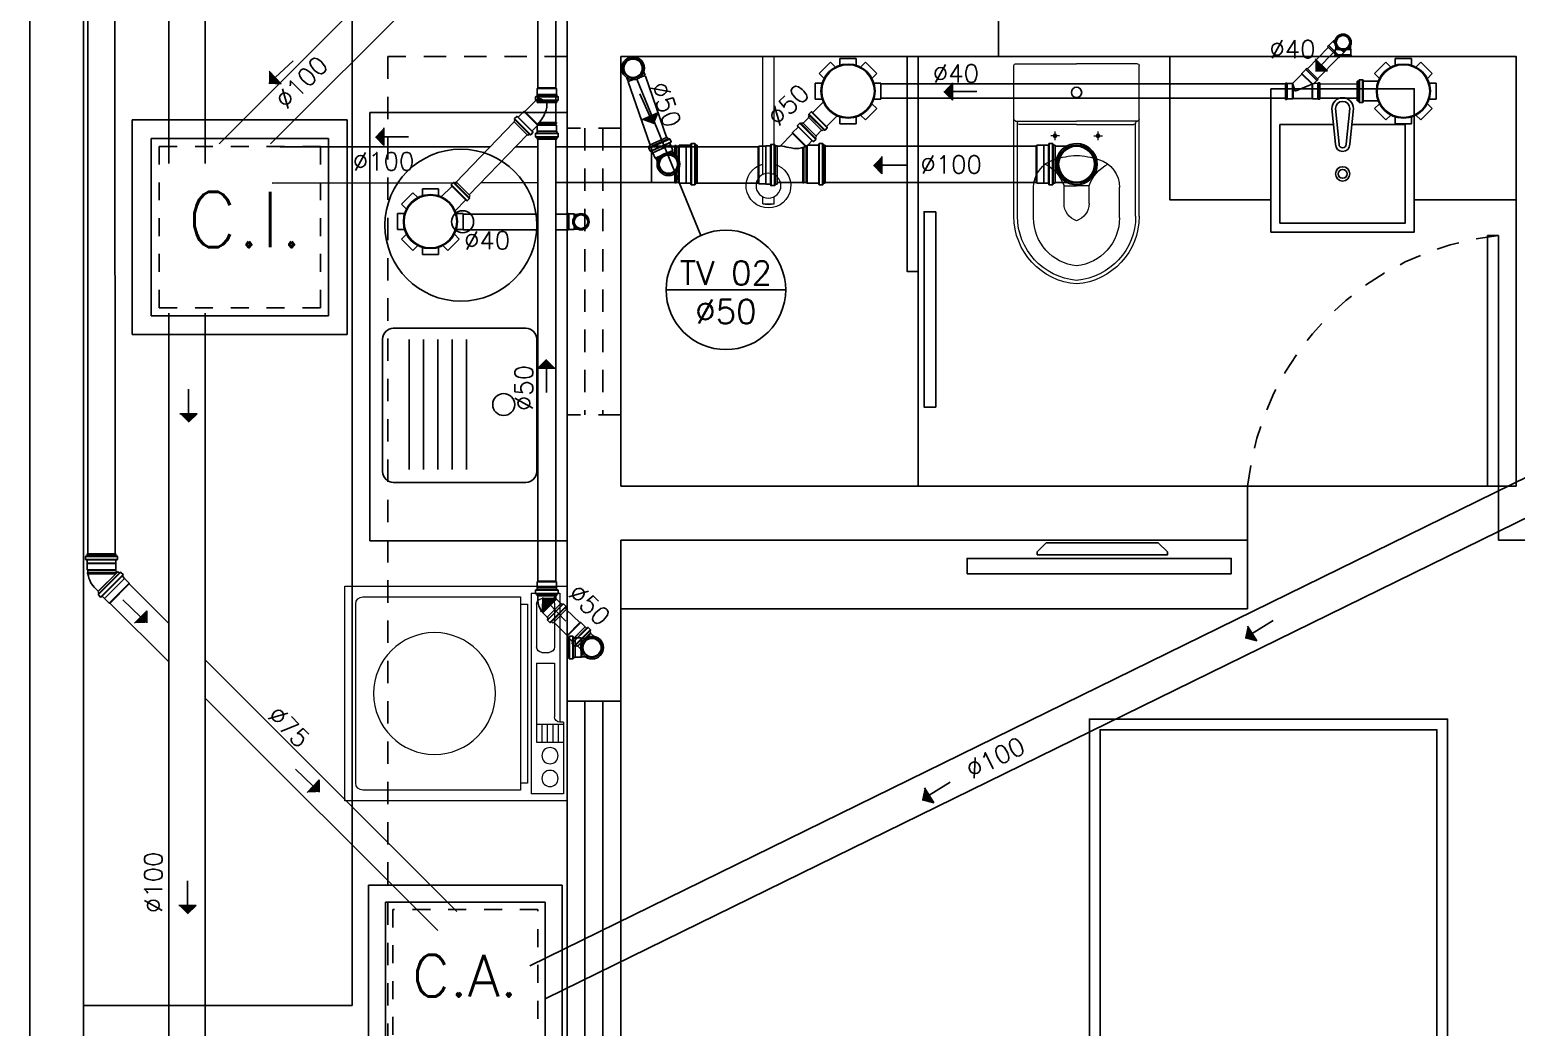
# Model space of a CAD drawing. Header units: millimetres. Extents: x 2993 to 6523, y 1057 to 2221.
# Drawn here: x 3042.14 to 3050.44, y 1153.4 to 1158.97 of the extents above; entities that cross this region are included whole.
import ezdxf
from ezdxf.enums import TextEntityAlignment as Align

# ---------------------------------------------------------------- set-up
doc = ezdxf.new("R2010")
doc.units = ezdxf.units.MM
doc.linetypes.add('HIDDEN', pattern=[0.375, 0.25, -0.125])
doc.linetypes.add('HIDDEN2', pattern=[0.1875, 0.125, -0.0625])
for name, color, linetype in [('AR-MOB', 252, 'Continuous'), ('COTAS01', 7, 'Continuous'), ('Esgoto', 5, 'ByLayer'), ('ESPECIFICAÇÃO02', 7, 'Continuous'), ('HIDRA', 4, 'Continuous'), ('HIDROGRAFIA', 4, 'Continuous'), ('MOB', 251, 'Continuous'), ('Texto-Tubos', 7, 'Continuous'), ('TigreCad', 3, 'Continuous'), ('Tinterno', 9, 'Continuous')]:
    doc.layers.add(name, color=color, linetype=linetype)
doc.layers.add('E-Lay-9', color=9, linetype='Continuous', lineweight=9)
doc.styles.add('ADITIVOCAD', font='ROMANS.shx')
doc.styles.add('R80', font='simplex.shx', dxfattribs={"height": 12})
doc.styles.get("Standard").update_dxf_attribs({"font": 'arial.ttf'})
doc.styles.add('TCTUBOS-TXT', font='txt.shx')

# ---------------------------------------------------------------- blocks, each defined once
blk = doc.blocks.new('A$C656368A0')
at = {"layer": 'COTAS01', "color": 8}
for p, q in [((0, 1.1964), (0, 0)), ((0, 1.1964), (0.5505, 1.1964)), ((0.1097, 0.997), (0.1097, 0.6345)), ((0.1497, 0.997), (0.1497, 0.6345)), ((0.1897, 0.997), (0.1897, 0.6345)), ((0.2298, 0.997), (0.2298, 0.6345)), ((0.2698, 0.997), (0.2698, 0.6345)), ((0, 0), (0.5505, 0))]:
    blk.add_line(p, q, dxfattribs=at)
for centre in [(0.3736, 0.8158), (0.2591, 0.3053)]:
    blk.add_circle(centre, 0.0307, dxfattribs=at)
at = {"layer": 'ESPECIFICAÇÃO02', "color": 8}
blk.add_lwpolyline([(0.4658, 0.6329, -0.414214), (0.4357, 0.6029), (0.0655, 0.6029, -0.414214), (0.0354, 0.6329), (0.0354, 1.0032, -0.414214), (0.0655, 1.0332), (0.4357, 1.0332, -0.414214), (0.4658, 1.0032)], format="xyb", close=True, dxfattribs=at)
blk.add_circle((0.2541, 0.3149), 0.212, dxfattribs=at)
blk = doc.blocks.new('Maquina de Lavar')
at = {"layer": 'E-Lay-9', "color": 8}
for p, q in [((0.3, 0), (-0.3, 0)), ((-0.3, 0), (-0.3, -0.62)), ((-0.08, -0.01), (-0.28, -0.01)), ((-0.28, -0.01), (-0.28, -0.1)), ((-0.1357, -0.085), (-0.1357, -0.01)), ((-0.0857, -0.025), (-0.1357, -0.025)), ((-0.0857, -0.04), (-0.1357, -0.04)), ((-0.0857, -0.085), (-0.0857, -0.01)), ((-0.08, -0.01), (-0.08, -0.02)), ((0.28, -0.02), (-0.08, -0.02)), ((0.085, -0.035), (-0.065, -0.035)), ((0.085, -0.085), (0.085, -0.035)), ((0.25, -0.035), (0.13, -0.035)), ((0.28, -0.1), (0.28, -0.02)), ((0.3, -0.62), (0.3, 0)), ((-0.0857, -0.055), (-0.1357, -0.055)), ((-0.0857, -0.07), (-0.1357, -0.07)), ((0.115, -0.07), (0.115, -0.05)), ((0.265, -0.07), (0.265, -0.05)), ((0.28, -0.1), (-0.28, -0.1)), ((0.25, -0.11), (-0.25, -0.11)), ((-0.25, -0.11), (-0.25, -0.13)), ((0.085, -0.085), (-0.1357, -0.085)), ((0.25, -0.085), (0.13, -0.085)), ((0.25, -0.13), (0.25, -0.11)), ((0.27, -0.13), (-0.27, -0.13)), ((-0.27, -0.13), (-0.27, -0.57)), ((0.27, -0.57), (0.27, -0.13)), ((-0.3, -0.62), (0.3, -0.62)), ((-0.25, -0.59), (0.25, -0.59))]:
    blk.add_line(p, q, dxfattribs=at)
for centre, radius in [((-0.2372, -0.0475), 0.0227), ((-0.1735, -0.0475), 0.0227), ((0, -0.37), 0.1701)]:
    blk.add_circle(centre, radius, dxfattribs=at)
for centre, radius, start, end in [((-0.065, -0.02), 0.015, 180, 270), ((0.13, -0.05), 0.015, 90, 180), ((0.25, -0.05), 0.015, 360, 90), ((0.13, -0.07), 0.015, 180, 270), ((0.25, -0.07), 0.015, 270, 360), ((-0.25, -0.57), 0.02, 180, 270), ((0.25, -0.57), 0.02, 270, 360)]:
    blk.add_arc(centre, radius, start, end, dxfattribs=at)
blk = doc.blocks.new('vaso-s')
at = {"color": 8}
for start, end in [(0, 180), (180, 0)]:
    blk.add_arc((0.08, 0), 0.0143, start, end, dxfattribs=at)
at = {"layer": 'E-Lay-9', "color": 8}
for p, q in [((0, 0.17), (0, 0)), ((0.4256, 0.175), (0.005, 0.175)), ((0.16, 0.17), (0.16, 0.17)), ((0.16, 0.17), (0.16, 0)), ((0.4256, 0.165), (0.165, 0.165)), ((0.17, 0), (0.17, 0.16)), ((0.4306, 0.12), (0.3459, 0.12)), ((0.2134, 0.06), (0.1891, 0.06)), ((0.2013, 0.0479), (0.2013, 0.0722)), ((0.3406, 0.035), (0.3406, 0)), ((0.3906, 0.035), (0.3406, 0.035)), ((0, -0.17), (0, 0)), ((0.16, -0.17), (0.16, 0)), ((0.17, 0), (0.17, -0.1601)), ((0.3406, -0.035), (0.3406, 0)), ((0.3906, -0.035), (0.3406, -0.035)), ((0.2134, -0.06), (0.1891, -0.06)), ((0.2013, -0.0479), (0.2013, -0.0722)), ((0.4306, -0.12), (0.3459, -0.12)), ((0.4256, -0.165), (0.165, -0.165)), ((0.4256, -0.175), (0.005, -0.175)), ((0.16, -0.17), (0.16, -0.17))]:
    blk.add_line(p, q, dxfattribs=at)
for centre in [(0.2013, 0.06), (0.2013, -0.06)]:
    blk.add_circle(centre, 0.005, dxfattribs=at)
for centre, radius, start, end in [((0.005, 0.17), 0.005, 90, 180), ((0.155, 0.17), 0.005, 0, 90), ((0.165, 0.17), 0.00495, 180, 270), ((0.4256, -0.015), 0.19, 4.5281, 90), ((0.165, 0.16), 0.00495, 0, 90), ((0.4256, -0.015), 0.18, 4.7802, 90), ((0.3459, 0.0375), 0.0825, 90, 163.0355), ((0.3754, 0.1358), 0.1066, 206.9395, 250.9647), ((0.4306, -0.015), 0.135, 6.3794, 90), ((0.518, -0.015), 0.2624, 163.0355, 176.7233), ((0.3906, -0.015), 0.05, 17.4576, 90), ((0.518, 0.015), 0.2624, 183.2767, 196.9645), ((0.3754, -0.1358), 0.1066, 109.0353, 153.0605), ((0.3906, 0.015), 0.05, 270, 342.5424), ((0.4256, 0.015), 0.19, 270, 355.4719), ((0.4256, 0.015), 0.18, 270, 355.2198), ((0.4306, 0.015), 0.135, 270, 353.6206), ((0.3459, -0.0375), 0.0825, 196.9645, 270), ((0.165, -0.17), 0.00495, 90, 180), ((0.165, -0.1601), 0.00495, 270, 0), ((0.005, -0.17), 0.005, 180, 270), ((0.155, -0.17), 0.005, 270, 0)]:
    blk.add_arc(centre, radius, start, end, dxfattribs=at)
blk = doc.blocks.new('Chuveiro')
at = {"layer": 'E-Lay-9', "color": 8}
for p, q in [((-0.0311, 0.0156), (-0.3604, 0.0156)), ((0.0509, 0.0156), (0.0311, 0.0156)), ((0.0509, 0.0156), (0.0509, -0.0156)), ((-0.0311, -0.0156), (-0.3604, -0.0156)), ((0.0509, -0.0156), (0.0311, -0.0156))]:
    blk.add_line(p, q, dxfattribs=at)
blk.add_circle((0, 0), 0.0348, dxfattribs=at)
for centre, radius, start, end in [((0, 0), 0.0624, 194.4775, 165.5225), ((0.0093, 0), 0.0444, 339.4266, 20.5734)]:
    blk.add_arc(centre, radius, start, end, dxfattribs=at)
blk = doc.blocks.new('CUBA QUADRADA-flat-4-flat-1')
at = {"layer": 'MOB'}
blk.add_lwpolyline([(0, -0.2), (0.4, -0.2), (0.4, 0.2), (0, 0.2)], close=True, dxfattribs=at)
blk.add_lwpolyline([(0.1, -0.0255), (0.1, -0.175), (0.375, -0.175), (0.375, 0.175), (0.1, 0.175), (0.1, 0.0255)], dxfattribs=at)
for points in [[(0.155, -0.02), (0.055, -0.03, -1), (0.055, 0.03), (0.155, 0.02, -1)], [(0.155, -0.01), (0.055, -0.02, -1), (0.055, 0.02), (0.155, 0.01, -1)]]:
    blk.add_lwpolyline(points, format="xyb", close=True, dxfattribs=at)
for radius in [0.02, 0.0125]:
    blk.add_circle((0.2375, 0), radius, dxfattribs=at)
blk = doc.blocks.new('inp_cx')
for p, q in [((40, 40), (-40, 40)), ((-40, 40), (-40, -40)), ((40, -40), (40, 40)), ((-40, -40), (40, -40))]:
    blk.add_line(p, q)
at = {"color": 1, "linetype": 'Continuous', "ltscale": 0.5}
for p, q in [((33, 33), (-33, 33)), ((-33, 33), (-33, -33)), ((33, -33), (33, 33)), ((-33, -33), (33, -33))]:
    blk.add_line(p, q, dxfattribs=at)
at = {"color": 1, "linetype": 'HIDDEN', "ltscale": 0.5}
for p, q in [((30, 30), (-30, 30)), ((-30, 30), (-30, -30)), ((30, -30), (30, 30)), ((-30, -30), (30, -30))]:
    blk.add_line(p, q, dxfattribs=at)
at = {"style": 'R80'}
blk.add_text('C.I.', height=20.592, dxfattribs=at).set_placement((-19.56, -7.5))
blk = doc.blocks.new('27150012p')
at = {"layer": 'TigreCad'}
for p, q in [((-22.5, 91.5), (-22.5, 72.1)), ((-22.5, 91.5), (22.5, 91.5)), ((22.5, 91.5), (22.5, 72.1)), ((-80.6, 48.8), (-48.8, 80.6)), ((-80.6, 48.8), (-66.9, 35.1)), ((-48.8, 80.6), (-35.1, 66.9)), ((48.8, 80.6), (35.1, 66.9)), ((48.8, 80.6), (80.6, 48.8)), ((80.6, 48.8), (66.9, 35.1)), ((-91.5, -22.5), (-91.5, 22.5)), ((-91.5, 22.5), (-72.1, 22.5)), ((111.4, 27.4), (70.4, 27.4)), ((112.7, 30.9), (112.4, 28.3)), ((122.4, 31.8), (113.7, 31.8)), ((113.7, 30.8), (113.7, -30.8)), ((122.4, 30.8), (122.4, -30.8)), ((123.4, 31.1), (124.2, 28.1)), ((129.5, 27.4), (125.1, 27.4)), ((129.5, 27.4), (129.5, -27.4)), ((-91.5, -22.5), (-72.1, -22.5)), ((-80.6, -48.8), (-66.9, -35.1)), ((80.6, -48.8), (66.9, -35.1)), ((111.4, -27.4), (70.4, -27.4)), ((112.7, -30.9), (112.4, -28.3)), ((122.4, -31.8), (113.7, -31.8)), ((123.4, -31.1), (124.2, -28.1)), ((129.5, -27.4), (125.1, -27.4)), ((-48.8, -80.6), (-80.6, -48.8)), ((-48.8, -80.6), (-35.1, -66.9)), ((-22.5, -91.5), (-22.5, -72.1)), ((22.5, -91.5), (22.5, -72.1)), ((48.8, -80.6), (35.1, -66.9)), ((80.6, -48.8), (48.8, -80.6)), ((22.5, -91.5), (-22.5, -91.5))]:
    blk.add_line(p, q, dxfattribs=at)
blk.add_circle((0, 0), 75.5, dxfattribs=at)
for centre, start, end in [((111.4, 28.4), 270, 355), ((113.7, 30.8), 90, 175), ((122.4, 30.8), 15, 90), ((125.1, 28.4), 195, 270), ((111.4, -28.4), 5, 90), ((113.7, -30.8), 185, 270), ((122.4, -30.8), 270, 345), ((125.1, -28.4), 90, 165)]:
    blk.add_arc(centre, 1, start, end, dxfattribs=at)
at = {"layer": 'Tinterno'}
for p, q in [((112.4, 27.4), (112.4, -27.4)), ((124.4, 27.4), (124.4, -27.4))]:
    blk.add_line(p, q, dxfattribs=at)
blk.add_circle((0, 0), 73.5, dxfattribs=at)
blk = doc.blocks.new('j9n100s')
at = {"layer": 'TigreCad'}
for p, q in [((27.3, 50.8), (60, 50.8)), ((27.3, -50.8), (60, -50.8))]:
    blk.add_line(p, q, dxfattribs=at)
blk.add_circle((0, 0), 53.2, dxfattribs=at)
for start, end in [(61.785, 298.215), (298.215, 61.785)]:
    blk.add_arc((0, 0), 57.7, start, end, dxfattribs=at)
at = {"layer": 'Tinterno'}
blk.add_line((60, -50.8), (60, 50.8), dxfattribs=at)
blk.add_circle((0, 0), 51, dxfattribs=at)
blk = doc.blocks.new('26277469p')
at = {"layer": 'TigreCad'}
for p, q in [((78, 50.8), (6, 50.8)), ((78, 50.8), (78.1, 52.3)), ((78, -46.9), (78, 50.8)), ((78.1, -46.9), (78.1, 52.3)), ((81.1, 52.3), (78.1, 52.3)), ((81.1, -47.9), (81.1, 52.3)), ((81.2, 50.8), (81.1, 52.3)), ((81.2, -48), (81.2, 50.8)), ((87.4, 50.8), (81.2, 50.8)), ((89.8, 53.2), (87.4, 50.8)), ((89.8, -51.8), (89.8, 53.2)), ((121.7, 53.2), (89.8, 53.2)), ((122.9, 56.7), (122.7, 54.2)), ((133.3, 57.6), (123.9, 57.6)), ((123.9, 56.6), (123.9, -56.7)), ((133.3, 56.6), (133.3, -56.7)), ((134.3, 56.9), (135.1, 54)), ((140.5, 53.2), (136.1, 53.2)), ((140.5, 53.2), (140.5, -53.3)), ((14.9, -50.8), (6, -50.8)), ((49.6, -85.4), (14.9, -50.8)), ((49.6, -88.3), (87.3, -50.5)), ((106.9, -63.4), (63.4, -106.9)), ((113.6, -70.1), (70.1, -113.6)), ((116.2, -77.5), (77.5, -116.2)), ((103.4, -64.8), (93.6, -55)), ((121.7, -53.3), (94.3, -53.3)), ((106.8, -63.1), (104.8, -64.8)), ((114.4, -69.4), (108.2, -63.2)), ((114.5, -70.6), (113, -73.3)), ((116.2, -77.5), (113.1, -74.5)), ((122.9, -56.7), (122.7, -54.2)), ((133.3, -57.7), (123.9, -57.7)), ((134.3, -56.9), (135.1, -54)), ((140.5, -53.3), (136.1, -53.3)), ((49.6, -88.3), (49.6, -85.4)), ((64.8, -103.4), (49.6, -88.3)), ((63.1, -106.8), (64.8, -104.8)), ((69.4, -114.4), (63.2, -108.2)), ((70.6, -114.5), (73.3, -113)), ((77.5, -116.2), (74.5, -113.1))]:
    blk.add_line(p, q, dxfattribs=at)
blk.add_lwpolyline([(15.8, -51.2, -0.013476), (38.9, -47.1, -0.106485), (67.2, -44.2, -0.09207), (93.5, -53.8, -0.112954)], format="xyb", dxfattribs=at)
for centre, start, end in [((121.7, 54.2), 270, 355), ((123.9, 56.6), 90, 175), ((133.3, 56.6), 15, 90), ((136.1, 54.2), 195, 270), ((14.9, -51.8), 34.2682, 90), ((94.3, -54.3), 90, 225), ((104.1, -64.1), 225, 310), ((107.4, -63.9), 45, 130), ((113.8, -73.8), 150, 225), ((113.6, -70.1), 330, 45), ((121.7, -54.3), 5, 90), ((123.9, -56.7), 185, 270), ((133.3, -56.7), 270, 345), ((136.1, -54.3), 90, 165), ((63.9, -107.4), 140, 225), ((64.1, -104.1), 320, 45), ((70.1, -113.6), 225, 300), ((73.8, -113.8), 45, 120)]:
    blk.add_arc(centre, 1, start, end, dxfattribs=at)
at = {"layer": 'Tinterno'}
for p, q in [((6, 50.8), (6, -50.8)), ((87.4, -50.6), (87.4, 50.8)), ((122.6, 53.2), (122.6, -53.3)), ((135.3, 53.2), (135.3, -53.3)), ((85.3, -49.6), (49.6, -85.4)), ((104.1, -65.4), (65.4, -104.1)), ((112.6, -73.9), (73.9, -112.6))]:
    blk.add_line(p, q, dxfattribs=at)
blk = doc.blocks.new('11031030p')
at = {"layer": 'TigreCad'}
for p, q in [((0, -53.3), (0, 53.2)), ((0, 53.2), (4.4, 53.2)), ((6.2, 56.9), (5.4, 54)), ((7.2, 57.6), (16.6, 57.6)), ((7.2, -56.7), (7.2, 56.6)), ((16.6, -56.7), (16.6, 56.6)), ((17.6, 56.7), (17.8, 54.2)), ((18.8, 53.2), (30.9, 53.2)), ((30.9, 53.2), (31.2, 53)), ((50.9, 53), (31.2, 53)), ((50.9, 53), (53.1, 50.8)), ((53.1, -50.8), (53.1, 50.8)), ((0, -53.3), (4.4, -53.3)), ((6.2, -56.9), (5.4, -54)), ((7.2, -57.7), (16.6, -57.7)), ((17.6, -56.7), (17.8, -54.2)), ((18.8, -53.3), (30.9, -53.3)), ((30.9, -53.3), (31.2, -53)), ((31.2, -53), (50.9, -53)), ((50.9, -53), (53.1, -50.8))]:
    blk.add_line(p, q, dxfattribs=at)
for centre, start, end in [((4.4, 54.2), 270, 345), ((7.2, 56.6), 90, 165), ((16.6, 56.6), 5, 90), ((18.8, 54.2), 185, 270), ((4.4, -54.2), 15, 90), ((7.2, -56.7), 195, 270), ((16.6, -56.7), 270, 355), ((18.8, -54.2), 90, 175)]:
    blk.add_arc(centre, 1, start, end, dxfattribs=at)
at = {"layer": 'Tinterno'}
for p, q in [((5.2, -53.3), (5.2, 53.2)), ((17.9, -53.3), (17.9, 53.2)), ((30.9, 53.2), (30.9, -53.3)), ((31.2, 53), (31.2, -53)), ((50.9, 53), (50.9, -53))]:
    blk.add_line(p, q, dxfattribs=at)
blk = doc.blocks.new('trn1050s')
at = {"layer": 'TigreCad'}
for p, q in [((-80.4, -53.3), (-80.4, 53.3)), ((-80.4, 53.3), (-76, 53.3)), ((-74.2, 56.9), (-75, 54)), ((-73.2, 57.7), (-63.8, 57.7)), ((-73.2, -56.6), (-73.2, 56.7)), ((-63.8, -56.6), (-63.8, 56.7)), ((-62.8, 56.7), (-62.6, 54.2)), ((-61.6, 53.3), (-49.5, 53.3)), ((-49.5, -53.3), (-49.5, 53.3)), ((-49.5, 53.3), (-49.2, 53)), ((-49.2, 53), (-29.5, 53)), ((-29.5, 53), (-29.5, 11.9)), ((-29.5, 53), (-27.3, 50.8)), ((-27.3, 50.8), (-21.1, 50.8)), ((-21.1, 50.8), (-21, 52.3)), ((-21, 52.3), (-21, 23.9)), ((-21, 52.3), (-18, 52.3)), ((-18, 52.3), (-18, 26.2)), ((-17.9, 50.8), (-18, 52.3)), ((-17.9, 50.8), (47.6, 50.8)), ((-29.5, -53), (-29.5, -11.9)), ((-21, -52.3), (-21, -23.9)), ((-18, -52.3), (-18, -26.2)), ((-80.4, -53.3), (-76, -53.3)), ((-74.2, -56.9), (-75, -54)), ((-73.2, -57.6), (-63.8, -57.6)), ((-62.8, -56.7), (-62.6, -54.2)), ((-61.6, -53.3), (-49.5, -53.3)), ((-49.5, -53.3), (-49.2, -53)), ((-49.2, -53), (-29.5, -53)), ((-29.5, -53), (-27.3, -50.8)), ((-27.3, -50.8), (-21.1, -50.8)), ((-21.1, -50.8), (-21, -52.3)), ((-21, -52.3), (-18, -52.3)), ((-17.9, -50.8), (-18, -52.3)), ((-17.9, -50.8), (47.6, -50.8))]:
    blk.add_line(p, q, dxfattribs=at)
for radius in [31.8, 25.6]:
    blk.add_circle((0, 0), radius, dxfattribs=at)
for centre, start, end in [((-76, 54.2), 270, 345), ((-73.2, 56.7), 90, 165), ((-63.8, 56.7), 5, 90), ((-61.6, 54.2), 185, 270), ((-76, -54.2), 15, 90), ((-73.2, -56.6), 195, 270), ((-63.8, -56.6), 270, 355), ((-61.6, -54.2), 90, 175)]:
    blk.add_arc(centre, 1, start, end, dxfattribs=at)
at = {"layer": 'Tinterno'}
for p, q in [((-75.2, -53.3), (-75.2, 53.3)), ((-62.5, -53.3), (-62.5, 53.3)), ((-49.2, -53), (-49.2, 53)), ((-27.3, 50.8), (-27.3, 16.3)), ((-21.1, 50.8), (-21.1, 23.8)), ((-17.9, 50.8), (-17.9, 26.3)), ((47.6, -50.8), (47.6, 50.8)), ((-27.3, -50.8), (-27.3, -16.3)), ((-21.1, -50.8), (-21.1, -23.8)), ((-17.9, -50.8), (-17.9, -26.3))]:
    blk.add_line(p, q, dxfattribs=at)
blk.add_circle((0, 0), 27.3, dxfattribs=at)
blk = doc.blocks.new('j9n50d')
at = {"layer": 'TigreCad'}
for p, q in [((28.5, 25.4), (0, 25.4)), ((30.3, 27.2), (28.5, 25.4)), ((30.3, -27.1), (30.3, 27.2)), ((47.1, 27.2), (30.3, 27.2)), ((47.3, 27.4), (47.1, 27.2)), ((47.1, -27.1), (47.1, 27.2)), ((51.9, 27.4), (47.3, 27.4)), ((53.2, 30.9), (52.9, 28.3)), ((53.4, 30.8), (53.4, -30.8)), ((62.9, 31.8), (54.2, 31.8)), ((62.9, 30.8), (62.9, -30.8)), ((63.9, 31.1), (64.7, 28.1)), ((70, 27.4), (65.6, 27.4)), ((70, 27.4), (70, -27.4)), ((28.5, -25.3), (0, -25.3)), ((30.3, -27.1), (28.5, -25.3)), ((47.1, -27.1), (30.3, -27.1)), ((47.3, -27.4), (47.1, -27.1)), ((51.9, -27.4), (47.3, -27.4)), ((53.2, -30.9), (52.9, -28.3)), ((62.9, -31.8), (54.2, -31.8)), ((63.9, -31.1), (64.7, -28.1)), ((70, -27.4), (65.6, -27.4))]:
    blk.add_line(p, q, dxfattribs=at)
for centre, radius, start, end in [((0, 0), 25.4, 90, 270), ((51.9, 28.4), 1, 270, 355), ((54.2, 30.8), 1, 90, 175), ((62.9, 30.8), 1, 15, 90), ((65.6, 28.4), 1, 195, 270), ((51.9, -28.4), 1, 5, 90), ((54.2, -30.8), 1, 185, 270), ((62.9, -30.8), 1, 270, 345), ((65.6, -28.4), 1, 90, 165)]:
    blk.add_arc(centre, radius, start, end, dxfattribs=at)
at = {"layer": 'Tinterno'}
for p, q in [((28.5, -25.3), (28.5, 25.4)), ((47.3, -27.4), (47.3, 27.4)), ((52.9, 27.4), (52.9, -27.4)), ((64.9, 27.4), (64.9, -27.4))]:
    blk.add_line(p, q, dxfattribs=at)
blk = doc.blocks.new('j9n50s')
at = {"layer": 'TigreCad'}
for p, q in [((19.2, 25.4), (30.3, 25.4)), ((19.2, -25.4), (30.3, -25.4))]:
    blk.add_line(p, q, dxfattribs=at)
for radius in [31.8, 27.4]:
    blk.add_circle((0, 0), radius, dxfattribs=at)
at = {"layer": 'Tinterno'}
for p, q in [((30.3, 25.4), (30.3, 9.7)), ((30.3, -9.7), (30.3, -25.4))]:
    blk.add_line(p, q, dxfattribs=at)
blk.add_circle((0, 0), 25.6, dxfattribs=at)
blk = doc.blocks.new('26276942p')
at = {"layer": 'TigreCad'}
for p, q in [((55.7, 25.3), (-17.5, 25.3)), ((55.7, 25.3), (55.8, 26.8)), ((55.7, 25.3), (55.7, -22.7)), ((58.7, 26.8), (55.8, 26.8)), ((58.9, 25.3), (58.7, 26.8)), ((58.9, 25.3), (58.9, -25.3)), ((61.5, 25.3), (58.9, 25.3)), ((63.3, 27.1), (61.5, 25.3)), ((63.3, -26.1), (63.3, 27.1)), ((80.1, 27.1), (63.3, 27.1)), ((80.3, 27.3), (80.1, 27.1)), ((80.3, -27.4), (80.3, 27.3)), ((84.9, 27.3), (80.3, 27.3)), ((86.2, 30.9), (85.9, 28.3)), ((86.4, 30.8), (86.4, -30.8)), ((95.9, 31.8), (87.2, 31.8)), ((95.9, 30.8), (95.9, -30.8)), ((96.9, 31.1), (97.7, 28.1)), ((103, 27.3), (98.6, 27.3)), ((103, 27.3), (103, -27.4)), ((-11.1, -25.3), (-17.5, -25.3)), ((25.5, -61.4), (-10.1, -25.8)), ((25.5, -64.2), (63.5, -26.3)), ((82.9, -39.3), (39.3, -82.9)), ((58.9, -25.3), (55.7, -22.7)), ((79.4, -40.7), (67.5, -28.9)), ((80.1, -27.1), (68.2, -27.1)), ((80.3, -27.4), (80.1, -27.1)), ((84.9, -27.4), (80.3, -27.4)), ((82.8, -39.1), (80.7, -40.8)), ((90.3, -45.3), (84.1, -39.1)), ((86.2, -30.9), (85.9, -28.3)), ((95.9, -31.8), (87.2, -31.8)), ((96.9, -31.1), (97.7, -28.1)), ((103, -27.4), (98.6, -27.4)), ((25.5, -64.2), (25.5, -61.4)), ((40.7, -79.4), (25.5, -64.2)), ((39.1, -82.8), (40.8, -80.7)), ((88.6, -49.9), (49.9, -88.6)), ((92.2, -53.5), (53.5, -92.2)), ((90.5, -46.5), (88.9, -49.2)), ((92.2, -53.5), (89.1, -50.4)), ((45.3, -90.3), (39.1, -84.1)), ((46.5, -90.5), (49.2, -88.9)), ((53.5, -92.2), (50.4, -89.1))]:
    blk.add_line(p, q, dxfattribs=at)
for points in [[(0.6, -1.3, -0.153495), (4.7, 0.2, -0.085604), (21.8, -2.1, -0.043194), (39.4, -9.3, -0.022416), (55.7, -20.8, -0.009739)], [(-11.3, -25.3, -0.086386), (-9.5, -16.9, -0.063763), (-4.1, -7.1, -0.026182), (0.6, -1.3, -0.049941)], [(58.9, -23.3, -0.003371), (61.2, -25.2, -0.009739), (67.2, -28.1, -0.042942)]]:
    blk.add_lwpolyline(points, format="xyb", dxfattribs=at)
for centre, radius, start, end in [((84.9, 28.3), 1, 270, 355), ((87.2, 30.8), 1, 90, 175), ((95.9, 30.8), 1, 15, 90), ((98.6, 28.3), 1, 195, 270), ((-11.1, -26.8), 1.5, 45, 90), ((68.2, -28.1), 1, 90, 225), ((80.1, -40), 1, 225, 310), ((83.4, -39.8), 1, 45, 130), ((84.9, -28.4), 1, 5, 90), ((87.2, -30.8), 1, 185, 270), ((95.9, -30.8), 1, 270, 345), ((98.6, -28.4), 1, 90, 165), ((39.8, -83.4), 1, 140, 225), ((40, -80.1), 1, 320, 45), ((89.8, -49.7), 1, 150, 225), ((89.6, -46), 1, 330, 45), ((46, -89.6), 1, 225, 300), ((49.7, -89.8), 1, 45, 120)]:
    blk.add_arc(centre, radius, start, end, dxfattribs=at)
at = {"layer": 'Tinterno'}
for p, q in [((-17.5, 25.3), (-17.5, -25.3)), ((55.8, 26.8), (55.8, -22.8)), ((58.7, 26.8), (58.7, -25.2)), ((61.5, -25.3), (61.5, 25.3)), ((80.1, -27.1), (80.1, 27.1)), ((85.9, 27.3), (85.9, -27.4)), ((97.9, 27.3), (97.9, -27.4)), ((61.6, -25.4), (25.5, -61.4)), ((80, -41.4), (41.4, -80)), ((89.6, -46), (46, -89.6))]:
    blk.add_line(p, q, dxfattribs=at)
blk = doc.blocks.new('j4n50p')
at = {"layer": 'TigreCad'}
for p, q in [((-23.7, 12.2), (-32.5, 3.4)), ((3.3, 25.3), (3.4, 26.8)), ((6.3, 26.8), (3.4, 26.8)), ((3.4, 26.8), (3.4, -29.6)), ((6.5, 25.3), (6.3, 26.8)), ((6.3, 26.8), (6.3, -26.7)), ((9.1, 25.3), (6.5, 25.3)), ((10.9, 27.1), (9.1, 25.3)), ((27.7, 27.1), (10.9, 27.1)), ((10.9, 27.1), (10.9, -27.2)), ((27.9, 27.3), (27.7, 27.1)), ((32.5, 27.3), (27.9, 27.3)), ((33.8, 30.9), (33.5, 28.3)), ((34, 30.8), (34, -30.8)), ((43.5, 31.8), (34.8, 31.8)), ((43.5, 30.8), (43.5, -30.8)), ((44.5, 31.1), (45.3, 28.1)), ((50.6, 27.3), (46.2, 27.3)), ((50.6, 27.3), (50.6, -27.4)), ((3.4, -29.6), (3.3, -32.4)), ((6.3, -26.7), (3.4, -29.6)), ((9.1, -26.8), (3.4, -32.5)), ((6.3, -26.7), (6.5, -29.4)), ((10.9, -27.2), (10.5, -26.8)), ((27.7, -27.2), (10.9, -27.2)), ((27.9, -27.4), (27.7, -27.2)), ((32.5, -27.4), (27.9, -27.4)), ((33.8, -30.9), (33.5, -28.3)), ((43.5, -31.8), (34.8, -31.8)), ((44.5, -31.1), (45.3, -28.1)), ((50.6, -27.4), (46.2, -27.4))]:
    blk.add_line(p, q, dxfattribs=at)
for centre, radius, start, end in [((9.5, -21.6), 47.3, 97.6023, 134.5558), ((32.5, 28.3), 1, 270, 355), ((34.8, 30.8), 1, 90, 175), ((43.5, 30.8), 1, 15, 90), ((46.2, 28.3), 1, 195, 270), ((9.8, -27.5), 1, 45, 135), ((32.5, -28.4), 1, 5, 90), ((34.8, -30.8), 1, 185, 270), ((43.5, -30.8), 1, 270, 345), ((46.2, -28.4), 1, 90, 165)]:
    blk.add_arc(centre, radius, start, end, dxfattribs=at)
at = {"layer": 'Tinterno'}
for p, q in [((3.4, -32.5), (-32.5, 3.4)), ((3.3, 25.3), (3.3, -32.4)), ((6.5, 25.3), (6.5, -29.4)), ((9.1, 25.3), (9.1, -26.8)), ((27.7, 27.1), (27.7, -27.2)), ((27.9, 27.3), (27.9, -27.4)), ((33.5, 27.3), (33.5, -27.4)), ((45.5, 27.3), (45.5, -27.4))]:
    blk.add_line(p, q, dxfattribs=at)
blk = doc.blocks.new('11030602p')
at = {"layer": 'TigreCad'}
for p, q in [((0, 27.3), (4.4, 27.3)), ((0, -27.3), (0, 27.3)), ((6.1, 31.1), (5.3, 28.1)), ((7.1, 31.8), (15.8, 31.8)), ((7.1, -30.8), (7.1, 30.8)), ((15.8, -30.8), (15.8, 30.8)), ((16.8, 30.9), (17.1, 28.3)), ((18.1, 27.3), (22.7, 27.3)), ((22.7, 27.3), (23, 27.1)), ((39.7, 27.1), (23, 27.1)), ((39.7, 27.1), (41.5, 25.3)), ((41.5, -25.4), (41.5, 25.3)), ((0, -27.3), (4.4, -27.3)), ((6.1, -31.1), (5.3, -28.1)), ((7.1, -31.8), (15.8, -31.8)), ((16.8, -30.9), (17.1, -28.3)), ((18.1, -27.3), (22.7, -27.3)), ((22.7, -27.3), (23, -27.1)), ((39.7, -27.1), (23, -27.1)), ((39.7, -27.1), (41.5, -25.4))]:
    blk.add_line(p, q, dxfattribs=at)
for centre, start, end in [((4.4, 28.4), 270, 345), ((7.1, 30.8), 90, 165), ((15.8, 30.8), 5, 90), ((18.1, 28.4), 185, 270), ((4.4, -28.3), 15, 90), ((7.1, -30.8), 195, 270), ((15.8, -30.8), 270, 355), ((18.1, -28.3), 90, 175)]:
    blk.add_arc(centre, 1, start, end, dxfattribs=at)
at = {"layer": 'Tinterno'}
for p, q in [((5.1, -27.3), (5.1, 27.3)), ((17.1, -27.3), (17.1, 27.3)), ((22.7, 27.3), (22.7, -27.3)), ((23, -27.1), (23, 27.1)), ((39.7, 27.1), (39.7, -27.1))]:
    blk.add_line(p, q, dxfattribs=at)
blk = doc.blocks.new('Adh_Afn')
blk.add_line((-0.25, 0), (0.25, 0))
blk.add_circle((0, 0), 0.25)
at = {"flags": 8}
for tag, p in [('$AF', (0, 0.0703)), ('$DIAM', (0, -0.0909))]:
    blk.add_attdef(tag, text='', height=0.1, dxfattribs=at).set_placement(p, align=Align.MIDDLE)
blk = doc.blocks.new('_cxareia')
for p, q in [((40, 40), (-40, 40)), ((-40, 40), (-40, -40)), ((40, -40), (40, 40)), ((-40, -40), (40, -40))]:
    blk.add_line(p, q)
at = {"color": 1, "linetype": 'Continuous', "ltscale": 0.5}
for p, q in [((33, 33), (-33, 33)), ((-33, 33), (-33, -33)), ((33, -33), (33, 33)), ((-33, -33), (33, -33))]:
    blk.add_line(p, q, dxfattribs=at)
at = {"color": 1, "linetype": 'HIDDEN', "ltscale": 0.5}
for p, q in [((30, 30), (-30, 30)), ((-30, 30), (-30, -30)), ((30, -30), (30, 30)), ((-30, -30), (30, -30))]:
    blk.add_line(p, q, dxfattribs=at)
at = {"style": 'R80'}
blk.add_text('C.A.', height=17.28, dxfattribs=at).set_placement((-21.97, -6.06))
blk = doc.blocks.new('seta completa')
at = {"layer": 'HIDRA'}
blk.add_hatch(color=256, dxfattribs=at).paths.add_polyline_path([(3287.0612, 1108.0059), (3287.0377, 1107.9816), (3287.0612, 1107.9573)])
for p, q in [((3287.0377, 1107.9816), (3287.0612, 1107.9573)), ((3287.0612, 1107.9573), (3287.0612, 1108.0059)), ((3287.0612, 1107.9816), (3287.1298, 1107.9816))]:
    blk.add_line(p, q, dxfattribs=at)
blk = doc.blocks.new('j9n40s')
at = {"layer": 'TigreCad'}
for p, q in [((9.8, 20.6), (17.8, 20.6)), ((19, 21.8), (17.8, 20.6)), ((17.8, 20.6), (17.8, 14.3)), ((19, 12.6), (19, 21.8)), ((34, 21.8), (19, 21.8)), ((35, 22.8), (34, 21.8)), ((39, 22.8), (35, 22.8)), ((35, 22.8), (35, -22.8)), ((39, 22.8), (39, -22.8)), ((9.8, -20.6), (17.8, -20.6)), ((17.8, -20.6), (17.8, -14.3)), ((19, -21.8), (17.8, -20.6)), ((19, -12.6), (19, -21.8)), ((34, -21.8), (19, -21.8)), ((35, -22.8), (34, -21.8)), ((39, -22.8), (35, -22.8))]:
    blk.add_line(p, q, dxfattribs=at)
for radius in [22.8, 20]:
    blk.add_circle((0, 0), radius, dxfattribs=at)
at = {"layer": 'Tinterno'}
blk.add_line((34, 21.8), (34, -21.8), dxfattribs=at)
blk.add_circle((0, 0), 18.8, dxfattribs=at)
blk = doc.blocks.new('j9n40d')
at = {"layer": 'TigreCad'}
for p, q in [((0, 20.6), (9.8, 20.6)), ((9.8, 20.6), (17.8, 20.6)), ((19, 21.8), (17.8, 20.6)), ((34, 21.8), (19, 21.8)), ((19, -21.8), (19, 21.8)), ((35, 22.8), (34, 21.8)), ((35, 22.8), (35, -22.8)), ((39, 22.8), (35, 22.8)), ((39, 22.8), (39, -22.8)), ((0, -20.6), (9.8, -20.6)), ((9.8, -20.6), (17.8, -20.6)), ((19, -21.8), (17.8, -20.6)), ((34, -21.8), (19, -21.8)), ((35, -22.8), (34, -21.8)), ((39, -22.8), (35, -22.8))]:
    blk.add_line(p, q, dxfattribs=at)
for radius, start, end in [(22.8, 64.6232, 295.3768), (20.6, 90, 270)]:
    blk.add_arc((0, 0), radius, start, end, dxfattribs=at)
at = {"layer": 'Tinterno'}
for p, q in [((17.8, 20.6), (17.8, -20.6)), ((34, 21.8), (34, -21.8))]:
    blk.add_line(p, q, dxfattribs=at)
blk.add_arc((0, 0), 21.8, 70.9009, 289.0991, dxfattribs=at)
blk = doc.blocks.new('27710409p')
at = {"layer": 'TigreCad'}
for p, q in [((-27.1, 22.8), (-27.1, -22.8)), ((-27.1, 22.8), (-23.1, 22.8)), ((-23.1, 22.8), (-23.1, -22.8)), ((-23.1, 22.8), (-22.1, 21.8)), ((-22.1, 21.8), (-7.1, 21.8)), ((-7.1, 21.8), (-7.1, -20.7)), ((-7.1, 21.8), (-5.9, 20.6)), ((-5.9, 20.6), (47.2, 20.6)), ((48.4, 21.8), (47.2, 20.6)), ((48.4, 21.8), (48.4, -20)), ((63.4, 21.8), (48.4, 21.8)), ((64.4, 22.8), (63.4, 21.8)), ((64.4, 22.8), (64.4, -22.8)), ((68.4, 22.8), (64.4, 22.8)), ((68.4, 22.8), (68.4, -22.8)), ((-27.1, -22.8), (-23.1, -22.8)), ((-23.1, -22.8), (-22.1, -21.8)), ((-22.1, -21.8), (-8.2, -21.8)), ((-7.5, -21.9), (0, 0)), ((18.8, -47.9), (-6.7, -22.4)), ((54.1, -22.4), (0, 0)), ((18.8, -49.6), (48.4, -20)), ((29.4, -61.7), (61.7, -29.4)), ((32.2, -64.5), (64.5, -32.2)), ((60.2, -29.4), (54.3, -23.5)), ((63.4, -21.8), (55, -21.8)), ((61.7, -29.4), (60.2, -29.4)), ((64.5, -32.2), (61.7, -29.4)), ((64.4, -22.8), (63.4, -21.8)), ((68.4, -22.8), (64.4, -22.8)), ((18.8, -49.6), (18.8, -47.9)), ((29.4, -60.2), (18.8, -49.6)), ((29.4, -61.7), (29.4, -60.2)), ((32.2, -64.5), (29.4, -61.7))]:
    blk.add_line(p, q, dxfattribs=at)
for centre, radius, start, end in [((-8.2, -23.8), 2, 45, 90), ((55, -22.8), 1, 90, 225)]:
    blk.add_arc(centre, radius, start, end, dxfattribs=at)
at = {"layer": 'Tinterno'}
for p, q in [((-22.1, 21.8), (-22.1, -21.8)), ((-5.9, 20.6), (-5.9, -17.2)), ((47.2, 20.6), (47.2, -19.5)), ((63.4, 21.8), (63.4, -21.8)), ((18.8, -47.9), (47.2, -19.5)), ((29.4, -60.2), (60.2, -29.4))]:
    blk.add_line(p, q, dxfattribs=at)
blk = doc.blocks.new('j4n75p')
at = {"layer": 'TigreCad'}
for p, q in [((43.4, 40.7), (43.7, 43.4)), ((53.4, 44.3), (44.7, 44.3)), ((44.7, 43.3), (44.7, -43.3)), ((53.4, 43.3), (53.4, -43.3)), ((55.2, 40.5), (54.4, 43.6)), ((-34.8, 18.6), (-44.2, 9.2)), ((4.4, 37.8), (4.5, 39.2)), ((7.4, 39.2), (4.5, 39.2)), ((4.5, 39.2), (4.5, -39.4)), ((7.6, 37.8), (7.4, 39.2)), ((7.4, 39.2), (7.4, -40.3)), ((14.2, 37.8), (7.6, 37.8)), ((16, 39.6), (14.2, 37.8)), ((33.7, 39.6), (16, 39.6)), ((16, 39.6), (16, -39.6)), ((34, 39.8), (33.7, 39.6)), ((33.7, 39.6), (33.7, -39.6)), ((42.4, 39.8), (34, 39.8)), ((60.7, 39.8), (56.1, 39.8)), ((60.7, 39.8), (60.7, -39.8)), ((14.2, -39.2), (9.2, -44.2)), ((16, -39.6), (15.6, -39.2)), ((33.7, -39.6), (16, -39.6)), ((34, -39.8), (33.7, -39.6)), ((42.4, -39.8), (34, -39.8)), ((43.4, -40.7), (43.7, -43.4)), ((55.2, -40.5), (54.4, -43.6)), ((60.7, -39.8), (56.1, -39.8)), ((53.4, -44.3), (44.7, -44.3))]:
    blk.add_line(p, q, dxfattribs=at)
for centre, radius, start, end in [((44.7, 43.3), 1, 90, 175), ((53.4, 43.3), 1, 15, 90), ((14.9, -33.4), 71.9, 98.4304, 136.3155), ((42.4, 40.8), 1, 270, 355), ((56.1, 40.8), 1, 195, 270), ((14.9, -39.9), 1, 45, 135), ((42.4, -40.8), 1, 5, 90), ((56.1, -40.8), 1, 90, 165), ((44.7, -43.3), 1, 185, 270), ((53.4, -43.3), 1, 270, 345)]:
    blk.add_arc(centre, radius, start, end, dxfattribs=at)
at = {"layer": 'Tinterno'}
for p, q in [((9.2, -44.2), (-44.2, 9.2)), ((4.4, 37.8), (4.4, -39.3)), ((7.6, 37.8), (7.6, -42.5)), ((14.2, 37.8), (14.2, -39.2)), ((34, 39.8), (34, -39.8)), ((43.4, 39.8), (43.4, -39.8)), ((55.4, 39.8), (55.4, -39.8)), ((7.4, -40.3), (6.4, -41.3)), ((7.4, -40.3), (7.5, -42.5))]:
    blk.add_line(p, q, dxfattribs=at)
blk = doc.blocks.new('11030904p')
at = {"layer": 'TigreCad'}
for p, q in [((5.5, 40.5), (6.3, 43.6)), ((7.3, 44.3), (16, 44.3)), ((7.3, -43.3), (7.3, 43.3)), ((16, -43.3), (16, 43.3)), ((17.3, 40.7), (17, 43.4)), ((0, -39.8), (0, 39.8)), ((0, 39.8), (4.6, 39.8)), ((18.3, 39.8), (26.7, 39.8)), ((26.7, 39.8), (27, 39.6)), ((27, 39.6), (44.7, 39.6)), ((44.7, 39.6), (46.5, 37.8)), ((46.5, 37.8), (46.5, -37.7)), ((0, -39.8), (4.6, -39.8)), ((5.5, -40.5), (6.3, -43.6)), ((17.3, -40.7), (17, -43.4)), ((18.3, -39.8), (26.7, -39.8)), ((26.7, -39.8), (27, -39.5)), ((27, -39.5), (44.7, -39.5)), ((44.7, -39.5), (46.5, -37.7)), ((7.3, -44.3), (16, -44.3))]:
    blk.add_line(p, q, dxfattribs=at)
for centre, start, end in [((7.3, 43.3), 90, 165), ((16, 43.3), 5, 90), ((4.6, 40.8), 270, 345), ((18.3, 40.8), 185, 270), ((4.6, -40.8), 15, 90), ((18.3, -40.8), 90, 175), ((7.3, -43.3), 195, 270), ((16, -43.3), 270, 355)]:
    blk.add_arc(centre, 1, start, end, dxfattribs=at)
at = {"layer": 'Tinterno'}
for p, q in [((5.3, -39.8), (5.3, 39.8)), ((17.3, -39.8), (17.3, 39.8)), ((26.7, 39.8), (26.7, -39.8)), ((27, 39.6), (27, -39.5)), ((44.7, 39.6), (44.7, -39.5))]:
    blk.add_line(p, q, dxfattribs=at)

msp = doc.modelspace()

# ---------------------------------------------------------------- linework, layer by layer
at = {"layer": 'AR-MOB', "linetype": 'Continuous'}
for p, q in [((3042.1357, 1173.8229), (3042.1357, 1153.1229)), ((3042.1357, 1173.8229), (3042.1357, 1153.1229)), ((3042.4357, 1173.8229), (3042.4357, 1153.1229)), ((3043.9357, 1169.3229), (3043.9357, 1158.5111)), ((3045.1357, 1163.2921), (3045.1357, 1155.2229)), ((3045.4357, 1158.8229), (3045.4357, 1156.4229)), ((3045.4357, 1158.8229), (3045.4357, 1156.4229)), ((3050.4357, 1158.8229), (3045.4357, 1158.8229)), ((3050.4357, 1158.8229), (3048.1357, 1158.8229)), ((3050.4357, 1156.4229), (3050.4357, 1158.8229)), ((3043.9357, 1158.5111), (3043.9357, 1153.5229)), ((3048.9357, 1156.4229), (3045.4357, 1156.4229)), ((3048.9357, 1156.1229), (3048.9357, 1156.4229)), ((3050.4357, 1156.4229), (3050.3357, 1156.4229)), ((3050.3357, 1156.1229), (3050.3357, 1156.4229)), ((3045.4357, 1156.1229), (3045.4357, 1155.2229)), ((3045.4357, 1156.1229), (3045.4357, 1155.2229)), ((3048.9357, 1156.1229), (3045.4357, 1156.1229)), ((3053.5357, 1156.1229), (3050.3357, 1156.1229)), ((3045.4357, 1155.2229), (3045.1357, 1155.2229)), ((3042.4357, 1153.5229), (3043.9357, 1153.5229))]:
    msp.add_line(p, q, dxfattribs=at)
at = {"layer": 'AR-MOB', "linetype": 'HIDDEN2'}
for p, q in [((3044.1357, 1158.8229), (3044.1357, 1152.1229)), ((3045.1357, 1158.8229), (3044.1357, 1158.8229)), ((3045.4357, 1158.4229), (3045.1357, 1158.4229)), ((3045.2357, 1158.4229), (3045.2357, 1156.8229)), ((3045.3357, 1158.4229), (3045.3357, 1156.8229)), ((3045.4357, 1156.8229), (3045.1357, 1156.8229))]:
    msp.add_line(p, q, dxfattribs=at)
at = {"layer": 'AR-MOB'}
for p, q in [((3047.0957, 1158.8229), (3047.0957, 1156.4229)), ((3048.9357, 1156.4229), (3050.2757, 1156.4229)), ((3048.9357, 1156.1229), (3048.9357, 1155.7388)), ((3045.4357, 1155.7388), (3048.9357, 1155.7388)), ((3045.1357, 1152.0229), (3045.1357, 1155.2229)), ((3045.2357, 1152.0229), (3045.2357, 1155.2229)), ((3045.3357, 1152.0229), (3045.3357, 1155.2229)), ((3045.4357, 1152.0229), (3045.4357, 1155.2229))]:
    msp.add_line(p, q, dxfattribs=at)
for points in [[(3047.0957, 1158.8229), (3047.0344, 1158.8229), (3047.0344, 1157.6229), (3047.0957, 1157.6229)], [(3047.1941, 1157.9564), (3047.1292, 1157.9564), (3047.1292, 1156.8657), (3047.1941, 1156.8657)], [(3050.2757, 1156.4229), (3050.3357, 1156.4229), (3050.3357, 1157.8229), (3050.2757, 1157.8229)], [(3047.76, 1156.0393), (3047.76, 1156.0564), (3047.8113, 1156.1077), (3048.4362, 1156.1077), (3048.4875, 1156.0564), (3048.4875, 1156.0393)], [(3047.3693, 1155.9343), (3047.3693, 1156.0198), (3048.8442, 1156.0198), (3048.8442, 1155.9343)], [(3048.0523, 1151.1229), (3050.0523, 1151.1229), (3050.0523, 1155.1229), (3048.0523, 1155.1229)], [(3048.1123, 1151.1829), (3049.9923, 1151.1829), (3049.9923, 1155.0629), (3048.1123, 1155.0629)]]:
    msp.add_lwpolyline(points, close=True, dxfattribs=at)
msp.add_lwpolyline([(3049.8662, 1158.0229), (3050.4357, 1158.0229), (3050.4357, 1158.8229), (3048.5014, 1158.8229), (3048.5014, 1158.0229), (3049.0662, 1158.0229)], dxfattribs=at)
at = {"layer": 'AR-MOB', "linetype": 'HIDDEN2'}
msp.add_arc((3050.4973, 1156.2613), 1.5699, 95.90618, 174.09382, dxfattribs=at)
at = {"layer": 'Esgoto'}
msp.add_circle((3047.9806, 1158.2218), 0.1, dxfattribs=at)
at = {"layer": 'HIDRA'}
for p, q in [((3047.5452, 1158.8229), (3047.5452, 1159.1229)), ((3045.8834, 1157.8236), (3045.5253, 1158.6975))]:
    msp.add_line(p, q, dxfattribs=at)
at = {"layer": 'TigreCad'}
for p, q in [((3042.4601, 1171.5013), (3042.461, 1156.0461)), ((3042.6111, 1171.5013), (3042.612, 1156.0461)), ((3042.9127, 1161.0496), (3042.9127, 1158.2251)), ((3043.1159, 1161.0496), (3043.1159, 1158.2251)), ((3044.5338, 1159.6762), (3043.1927, 1158.3351)), ((3044.9726, 1158.6489), (3044.9726, 1159.6268)), ((3045.074, 1158.6489), (3045.074, 1159.6268)), ((3044.6775, 1159.5325), (3043.48, 1158.3351)), ((3049.3857, 1158.8745), (3049.2695, 1158.755)), ((3049.4429, 1158.8186), (3049.3259, 1158.6987)), ((3045.5975, 1158.3333), (3045.4774, 1158.6809)), ((3045.6934, 1158.3664), (3045.5732, 1158.7141)), ((3049.1472, 1158.67), (3046.8877, 1158.67)), ((3049.5465, 1158.67), (3049.3382, 1158.6697)), ((3049.1472, 1158.59), (3046.8877, 1158.59)), ((3049.5466, 1158.59), (3049.3382, 1158.5897)), ((3044.5129, 1158.1178), (3044.84, 1158.459)), ((3046.4857, 1158.4827), (3046.4542, 1158.4513)), ((3044.5895, 1158.0511), (3044.9136, 1158.3854)), ((3044.9724, 1155.8934), (3044.9722, 1158.361)), ((3045.0736, 1155.8934), (3045.0736, 1158.361)), ((3046.5574, 1158.411), (3046.5259, 1158.3796)), ((3044.7057, 1158.3189), (3043.5345, 1158.3189)), ((3044.9722, 1158.3189), (3044.8491, 1158.3189)), ((3046.2064, 1158.3189), (3045.0736, 1158.3189)), ((3046.202, 1158.3189), (3045.863, 1158.3189)), ((3047.7544, 1158.3234), (3046.5772, 1158.3234)), ((3044.5227, 1158.1179), (3043.4895, 1158.1156)), ((3044.9722, 1158.1188), (3044.6545, 1158.1182)), ((3045.7444, 1158.1205), (3045.0736, 1158.1191)), ((3046.202, 1158.1157), (3045.863, 1158.1157)), ((3047.7544, 1158.1202), (3046.5772, 1158.1202)), ((3044.9722, 1157.9433), (3044.5559, 1157.9433)), ((3045.1357, 1157.9433), (3045.0736, 1157.9433)), ((3044.9722, 1157.8559), (3044.5559, 1157.8559)), ((3045.1357, 1157.8559), (3045.0736, 1157.8559)), ((3042.912, 1142.621), (3042.912, 1157.3901)), ((3043.1152, 1142.621), (3043.1152, 1157.3901)), ((3050.6019, 1156.5273), (3044.9279, 1153.7456)), ((3050.6913, 1156.3448), (3045.0174, 1153.5631)), ((3042.6906, 1155.8775), (3042.912, 1155.6562)), ((3042.5839, 1155.7706), (3042.912, 1155.4427)), ((3045.2079, 1155.6617), (3045.1314, 1155.7344)), ((3045.1362, 1155.59), (3045.0616, 1155.6646)), ((3043.1152, 1155.4532), (3044.5209, 1154.0485)), ((3043.1152, 1155.2397), (3044.4141, 1153.9417))]:
    msp.add_line(p, q, dxfattribs=at)

# ---------------------------------------------------------------- block references
at = {"layer": 'AR-MOB', "yscale": 2, "zscale": 2}
for name, p, xscale, rotation in [('Chuveiro', (3046.2605, 1158.102), -2, 90), ('vaso-s', (3047.9806, 1158.7829), -2, 90), ('CUBA QUADRADA-flat-4-flat-1', (3049.4662, 1158.6429), 2, 270), ('Maquina de Lavar', (3045.1357, 1155.2655), -2, 270)]:
    msp.add_blockref(name, p, dxfattribs=dict(at, xscale=xscale, rotation=rotation))
at = {"layer": 'AR-MOB', "ltscale": 0.35, "xscale": -2, "yscale": 2, "zscale": 2, "rotation": 180}
msp.add_blockref('A$C656368A0', (3044.0348, 1158.5111), dxfattribs=at)
at = {"layer": 'Esgoto', "xscale": 0.002, "yscale": 0.002, "zscale": 0.002, "rotation": 180}
for p in [(3046.3082, 1158.2173), (3047.8606, 1158.2218)]:
    msp.add_blockref('11031030p', p, dxfattribs=at)
at = {"layer": 'HIDRA'}
for name, p, xscale, yscale, zscale, rotation in [('seta completa', (50.5426, -5097.1603), 2, 2, 2, 45.76150376997143), ('seta completa', (-254.2235, -4944.9451), 2, 2, 2, 42.99057764525032), ('11030602p', (3045.0233, 1158.5659), 0.002, 0.002, 0.002, 90), ('seta completa', (7709.6466, -3977.2895), 1.999999999999999, 2, 2, 113.6164988653631), ('seta completa', (-3529.4735, -1049.4927), 2, 2, 2, 359.9316640634465), ('seta completa', (-3532.6479, -1049.7453), 2, 2, 2, 359.9316640634465), ('seta completa', (-3529.8674, -1049.9042), 2, 2, 2, 359.9316640634465), ('seta completa', (836.9008, 7733.8442), 2, 2, 2, 269.9316640634465), ('seta completa', (5251.1434, -5419.9332), 2, 2, 2, 89.93166406344658), ('11030904p', (3042.5715, 1155.8898), 0.002, 0.002, 0.002, 315.020827267459), ('11030602p', (3045.0231, 1155.8104), 0.002, 0.002, 0.002, 90), ('seta completa', (9308.2525, -1823.0848), 2, 2, 2, 135.9447833755629), ('seta completa', (-3107.9992, 4360.4143), 2, 2, 2, 313.860819844779), ('seta completa', (-1355.6494, -4204.3413), 2, 2, 2, 31.96024425627564), ('11030602p', (3045.2308, 1155.5672), 0.002, 0.002, 0.002, 135.0000000002749), ('seta completa', (9309.2157, -1824.0302), 2, 2, 2, 135.9447833755629), ('seta completa', (-1357.4529, -4205.2455), 2, 2, 2, 31.96024425627564), ('seta completa', (5251.1381, -5422.6793), 2, 2, 2, 89.93166406344658)]:
    msp.add_blockref(name, p, dxfattribs=dict(at, xscale=xscale, yscale=yscale, zscale=zscale, rotation=rotation))
ref = msp.add_blockref('Adh_Afn', (3046.0227, 1157.5202), dxfattribs=dict(at, xscale=1.335253919870773, yscale=1.335253919870773, zscale=1.335253919870773))
ref.add_attrib('$AF', 'TV 02', dxfattribs={"layer": '0', "height": 0.13353, "style": 'ADITIVOCAD', "flags": 8}).set_placement((3046.0227, 1157.614), align=Align.MIDDLE)
ref.add_attrib('$DIAM', '%%C50', dxfattribs={"layer": '0', "height": 0.13353, "style": 'ADITIVOCAD', "flags": 8}).set_placement((3046.0227, 1157.3988), align=Align.MIDDLE)
at = {"layer": 'HIDROGRAFIA'}
for name, p, xscale, yscale, zscale in [('inp_cx', (3043.3086, 1157.8704), 0.01500000000032742, 0.01499999999987267, 0.015), ('_cxareia', (3044.5677, 1153.6544), 0.01350000000093132, 0.01350000000002183, 0.0135)]:
    msp.add_blockref(name, p, dxfattribs=dict(at, xscale=xscale, yscale=yscale, zscale=zscale))
at = {"layer": 'TigreCad', "yscale": 0.002, "zscale": 0.002}
for name, p, xscale, rotation in [('j9n40s', (3049.4686, 1158.9026), 0.002, 225.0687899907581), ('j9n40d', (3049.4686, 1158.9009), 0.002, 270), ('27150012p', (3046.7047, 1158.63), 0.002, 224.999999999629), ('j9n50s', (3045.5045, 1158.7576), 0.002, 289.0676633741167), ('27150012p', (3049.8055, 1158.63), 0.002, 180.0000000001821), ('27710409p', (3049.2014, 1158.6297), -0.002, 180.0687899905535), ('26276942p', (3045.0233, 1158.567), 0.002, 270), ('26277469p', (3046.2962, 1158.2218), -0.002, 180), ('j9n50d', (3045.7022, 1158.2218), 0.002, 113.9085608940336), ('j9n100s', (3047.9806, 1158.2218), 0.002, 180), ('trn1050s', (3045.7022, 1158.2218), 0.002, 180), ('27150012p', (3044.3729, 1157.9014), 0.002, 44.99999999999999), ('j9n40s', (3045.2137, 1157.9006), 0.002, 180), ('j4n75p', (3042.5365, 1155.9247), 0.002, 90), ('j4n50p', (3045.0231, 1155.7692), -0.002, 135.0000000010456), ('j9n50s', (3045.2757, 1155.5222), 0.002, 135.0000000004254), ('j9n50d', (3045.2757, 1155.5222), 0.002, 180)]:
    msp.add_blockref(name, p, dxfattribs=dict(at, xscale=xscale, rotation=rotation))

# ---------------------------------------------------------------- texts
at = {"layer": 'Texto-Tubos', "style": 'TCTUBOS-TXT'}
for s, rotation, p in [('%%C40', 0.06879, (3049.1861, 1158.8142)), ('%%C100', 45, (3043.6889, 1158.6439)), ('%%C50', 289.06766, (3045.64, 1158.5387)), ('%%C50', 45, (3046.4066, 1158.5177)), ('%%C40', 0.06879, (3044.6897, 1157.7464)), ('%%C50', 90, (3044.9449, 1156.9721)), ('%%C50', 315, (3045.2252, 1155.7254)), ('%%C75', 315.02083, (3043.547, 1155.0444)), ('%%C100', 26.11671, (3047.5497, 1154.8626)), ('%%C100', 90, (3042.8758, 1154.2109))]:
    msp.add_text(s, height=0.1, rotation=rotation, dxfattribs=at).set_placement(p, align=Align.CENTER)
for s, p in [('%%C40', (3047.3072, 1158.6784)), ('%%C100', (3044.1116, 1158.1875)), ('%%C100', (3047.2801, 1158.1701))]:
    msp.add_text(s, height=0.1, dxfattribs=at).set_placement(p, align=Align.CENTER)

doc.saveas('drawing.dxf')
